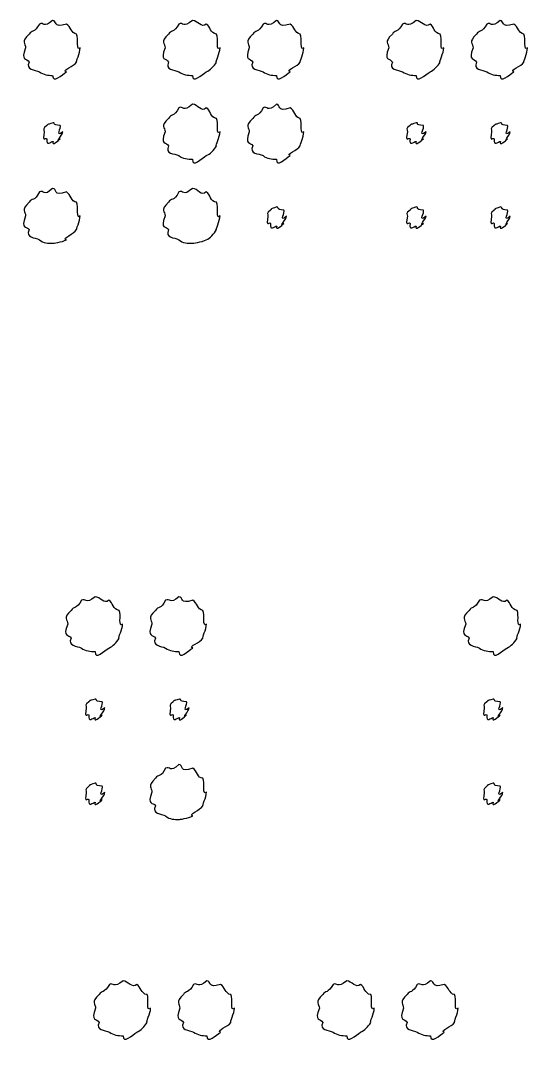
# Model space of a CAD drawing. Header units: millimetres. Extents: x -178 to -32, y 41 to 266.
# Drawn here: x -95.05 to -88.74, y 253.46 to 266.21 of the extents above; entities that cross this region are included whole.
import ezdxf

# ---------------------------------------------------------------- set-up
doc = ezdxf.new("R2010")
doc.units = ezdxf.units.MM
doc.layers.get('0').update_dxf_attribs({"linetype": 'CONTINUOUS'})

msp = doc.modelspace()

# ---------------------------------------------------------------- linework, layer by layer
at = {"color": 0}
for p, q in [((-94.6475, 266.207), (-94.6475, 266.207)), ((-92.9069, 266.207), (-92.9069, 266.207)), ((-91.8651, 266.207), (-91.8651, 266.207)), ((-90.1245, 266.207), (-90.1245, 266.207)), ((-89.0827, 266.207), (-89.0827, 266.207)), ((-92.9069, 265.165), (-92.9069, 265.165)), ((-91.8651, 265.165), (-91.8651, 265.165)), ((-94.6418, 264.933), (-94.6418, 264.933)), ((-90.1245, 264.933), (-90.1245, 264.933)), ((-89.0774, 264.933), (-89.0774, 264.933)), ((-94.6475, 264.118), (-94.6475, 264.118)), ((-92.9069, 264.118), (-92.9069, 264.118)), ((-91.8595, 263.886), (-91.8595, 263.886)), ((-90.1245, 263.886), (-90.1245, 263.886)), ((-89.0774, 263.886), (-89.0774, 263.886)), ((-94.1183, 259.037), (-94.1183, 259.037)), ((-93.0765, 259.037), (-93.0765, 259.037)), ((-89.1681, 259.037), (-89.1681, 259.037)), ((-94.1183, 257.763), (-94.1183, 257.763)), ((-93.0709, 257.763), (-93.0709, 257.763)), ((-89.1681, 257.763), (-89.1681, 257.763)), ((-93.0765, 256.947), (-93.0765, 256.947)), ((-94.1183, 256.716), (-94.1183, 256.716)), ((-89.1681, 256.716), (-89.1681, 256.716)), ((-93.7708, 254.256), (-93.7708, 254.256)), ((-92.7291, 254.256), (-92.7291, 254.256)), ((-90.9888, 254.256), (-90.9888, 254.256)), ((-89.947, 254.256), (-89.947, 254.256))]:
    msp.add_line(p, q, dxfattribs=at)
for points in [[(-94.6475, 266.207), (-94.7603, 266.105), (-94.7575, 266.192), (-94.8126, 266.163)], [(-94.4764, 266.163), (-94.6475, 266.105), (-94.5882, 266.207), (-94.6475, 266.207)], [(-92.9069, 266.207), (-93.0296, 266.105), (-93.0226, 266.192), (-93.0779, 266.163)], [(-92.7361, 266.163), (-92.794, 266.105), (-92.8476, 266.207), (-92.9069, 266.207)], [(-91.8651, 266.207), (-91.978, 266.105), (-91.9755, 266.192), (-92.0305, 266.163)], [(-91.6943, 266.163), (-91.8651, 266.105), (-91.8058, 266.207), (-91.8651, 266.207)], [(-90.1245, 266.207), (-90.2473, 266.105), (-90.2406, 266.192), (-90.2956, 266.163)], [(-89.9537, 266.163), (-90.0116, 266.105), (-90.0652, 266.207), (-90.1245, 266.207)], [(-89.0827, 266.207), (-89.196, 266.105), (-89.1932, 266.192), (-89.2482, 266.163)], [(-88.912, 266.163), (-89.0827, 266.105), (-89.0235, 266.207), (-89.0827, 266.207)], [(-94.8126, 266.163), (-94.8708, 266.047), (-94.9092, 266.091), (-94.9396, 266.036)], [(-94.3497, 266.036), (-94.4185, 266.047), (-94.4213, 266.132), (-94.4764, 266.163)], [(-93.0779, 266.163), (-93.1397, 266.047), (-93.1743, 266.091), (-93.2046, 266.036)], [(-92.6091, 266.036), (-92.6878, 266.047), (-92.6835, 266.132), (-92.7361, 266.163)], [(-92.0305, 266.163), (-92.0884, 266.047), (-92.1269, 266.091), (-92.1572, 266.036)], [(-91.5674, 266.036), (-91.6365, 266.047), (-91.639, 266.132), (-91.6943, 266.163)], [(-90.2956, 266.163), (-90.3577, 266.047), (-90.3919, 266.091), (-90.4222, 266.036)], [(-89.8271, 266.036), (-89.9054, 266.047), (-89.9015, 266.132), (-89.9537, 266.163)], [(-89.2482, 266.163), (-89.306, 266.047), (-89.3445, 266.091), (-89.3748, 266.036)], [(-88.7853, 266.036), (-88.8541, 266.047), (-88.857, 266.132), (-88.912, 266.163)], [(-94.9396, 266.036), (-95.0471, 265.937), (-94.9837, 265.923), (-94.9837, 265.865)], [(-94.3056, 265.865), (-94.3606, 265.818), (-94.3194, 265.981), (-94.3497, 266.036)], [(-93.2046, 266.036), (-93.3161, 265.937), (-93.2487, 265.923), (-93.2487, 265.865)], [(-92.565, 265.865), (-92.6257, 265.818), (-92.5788, 265.981), (-92.6091, 266.036)], [(-92.1572, 266.036), (-92.2648, 265.937), (-92.2013, 265.923), (-92.2013, 265.865)], [(-91.5233, 265.865), (-91.5786, 265.818), (-91.537, 265.981), (-91.5674, 266.036)], [(-90.4222, 266.036), (-90.5341, 265.937), (-90.4663, 265.923), (-90.4663, 265.865)], [(-89.783, 265.865), (-89.8437, 265.818), (-89.7968, 265.981), (-89.8271, 266.036)], [(-89.3748, 266.036), (-89.4824, 265.937), (-89.4189, 265.923), (-89.4189, 265.865)], [(-88.7413, 265.865), (-88.7963, 265.818), (-88.755, 265.981), (-88.7853, 266.036)], [(-94.9837, 265.865), (-95.0471, 265.697), (-94.9685, 265.744), (-94.9396, 265.689)], [(-94.3497, 265.689), (-94.3606, 265.697), (-94.3056, 265.801), (-94.3056, 265.865)], [(-93.2487, 265.865), (-93.3161, 265.697), (-93.2335, 265.744), (-93.2046, 265.689)], [(-92.6091, 265.689), (-92.6257, 265.697), (-92.565, 265.801), (-92.565, 265.865)], [(-92.2013, 265.865), (-92.2648, 265.697), (-92.1861, 265.744), (-92.1572, 265.689)], [(-91.5674, 265.689), (-91.5786, 265.697), (-91.5233, 265.801), (-91.5233, 265.865)], [(-90.4663, 265.865), (-90.5341, 265.697), (-90.4512, 265.744), (-90.4222, 265.689)], [(-89.8271, 265.689), (-89.8437, 265.697), (-89.783, 265.801), (-89.783, 265.865)], [(-89.4189, 265.865), (-89.4824, 265.697), (-89.4038, 265.744), (-89.3748, 265.689)], [(-88.7853, 265.689), (-88.7963, 265.697), (-88.7413, 265.801), (-88.7413, 265.865)], [(-94.9396, 265.689), (-94.9889, 265.591), (-94.8679, 265.596), (-94.8126, 265.567)], [(-94.8126, 265.567), (-94.7603, 265.532), (-94.7025, 265.523), (-94.6475, 265.523)], [(-94.6475, 265.523), (-94.6475, 265.414), (-94.5317, 265.537), (-94.4764, 265.567)], [(-94.4764, 265.567), (-94.537, 265.591), (-94.3786, 265.636), (-94.3497, 265.689)], [(-93.2046, 265.689), (-93.2568, 265.591), (-93.133, 265.596), (-93.0779, 265.567)], [(-93.0779, 265.567), (-93.0296, 265.532), (-92.9647, 265.523), (-92.9069, 265.523)], [(-92.9069, 265.523), (-92.9125, 265.414), (-92.7911, 265.537), (-92.7361, 265.567)], [(-92.7361, 265.567), (-92.6878, 265.591), (-92.6423, 265.636), (-92.6091, 265.689)], [(-92.1572, 265.689), (-92.2069, 265.591), (-92.0856, 265.596), (-92.0305, 265.567)], [(-92.0305, 265.567), (-91.978, 265.532), (-91.9201, 265.523), (-91.8651, 265.523)], [(-91.8651, 265.523), (-91.8651, 265.414), (-91.7494, 265.537), (-91.6943, 265.567)], [(-91.6943, 265.567), (-91.755, 265.591), (-91.5963, 265.636), (-91.5674, 265.689)], [(-90.4222, 265.689), (-90.4748, 265.591), (-90.3506, 265.596), (-90.2956, 265.567)], [(-90.2956, 265.567), (-90.2473, 265.532), (-90.1823, 265.523), (-90.1245, 265.523)], [(-90.1245, 265.523), (-90.1301, 265.414), (-90.0088, 265.537), (-89.9537, 265.567)], [(-89.9537, 265.567), (-89.9054, 265.591), (-89.8599, 265.636), (-89.8271, 265.689)], [(-89.3748, 265.689), (-89.4246, 265.591), (-89.3032, 265.596), (-89.2482, 265.567)], [(-89.2482, 265.567), (-89.196, 265.532), (-89.1381, 265.523), (-89.0827, 265.523)], [(-89.0827, 265.523), (-89.0827, 265.414), (-88.967, 265.537), (-88.912, 265.567)], [(-88.912, 265.567), (-88.9727, 265.591), (-88.8143, 265.636), (-88.7853, 265.689)], [(-93.0779, 265.121), (-93.1397, 265), (-93.1743, 265.047), (-93.2046, 264.988)], [(-92.9069, 265.165), (-93.0296, 265.057), (-93.0226, 265.15), (-93.0779, 265.121)], [(-92.7361, 265.121), (-92.794, 265.057), (-92.8476, 265.165), (-92.9069, 265.165)], [(-92.6091, 264.988), (-92.6878, 265), (-92.6835, 265.091), (-92.7361, 265.121)], [(-92.0305, 265.121), (-92.0884, 265), (-92.1269, 265.047), (-92.1572, 264.988)], [(-91.8651, 265.165), (-91.978, 265.057), (-91.9755, 265.15), (-92.0305, 265.121)], [(-91.6943, 265.121), (-91.8651, 265.057), (-91.8058, 265.165), (-91.8651, 265.165)], [(-91.5674, 264.988), (-91.6365, 265), (-91.639, 265.091), (-91.6943, 265.121)], [(-94.6418, 264.933), (-94.7314, 264.903), (-94.6968, 264.922), (-94.7191, 264.9)], [(-94.5536, 264.9), (-94.6654, 264.903), (-94.6048, 264.933), (-94.6418, 264.933)], [(-93.2046, 264.988), (-93.3161, 264.885), (-93.2487, 264.878), (-93.2487, 264.823)], [(-92.565, 264.823), (-92.6257, 264.768), (-92.5788, 264.933), (-92.6091, 264.988)], [(-92.1572, 264.988), (-92.2648, 264.885), (-92.2013, 264.878), (-92.2013, 264.823)], [(-91.5233, 264.823), (-91.5786, 264.768), (-91.537, 264.933), (-91.5674, 264.988)], [(-90.1245, 264.933), (-90.2183, 264.903), (-90.1799, 264.922), (-90.2018, 264.9)], [(-90.0363, 264.9), (-90.1524, 264.903), (-90.0874, 264.933), (-90.1245, 264.933)], [(-89.0774, 264.933), (-89.1671, 264.903), (-89.1325, 264.922), (-89.1544, 264.9)], [(-88.9893, 264.9), (-89.1007, 264.903), (-89.0401, 264.933), (-89.0774, 264.933)], [(-94.7191, 264.9), (-94.7755, 264.859), (-94.7522, 264.852), (-94.7522, 264.823)], [(-94.7522, 264.823), (-94.7755, 264.676), (-94.7409, 264.757), (-94.7191, 264.735)], [(-94.5205, 264.823), (-94.6213, 264.742), (-94.5317, 264.878), (-94.5536, 264.9)], [(-94.5536, 264.735), (-94.6213, 264.676), (-94.5205, 264.786), (-94.5205, 264.823)], [(-93.2487, 264.823), (-93.3161, 264.65), (-93.2335, 264.702), (-93.2046, 264.647)], [(-92.6091, 264.647), (-92.6257, 264.65), (-92.565, 264.76), (-92.565, 264.823)], [(-92.2013, 264.823), (-92.2648, 264.65), (-92.1861, 264.702), (-92.1572, 264.647)], [(-91.5674, 264.647), (-91.5786, 264.65), (-91.5233, 264.76), (-91.5233, 264.823)], [(-90.2018, 264.9), (-90.2624, 264.859), (-90.2349, 264.852), (-90.2349, 264.823)], [(-90.2349, 264.823), (-90.2624, 264.676), (-90.224, 264.757), (-90.2018, 264.735)], [(-90.0035, 264.823), (-90.1083, 264.742), (-90.0144, 264.878), (-90.0363, 264.9)], [(-90.0363, 264.735), (-90.1083, 264.676), (-90.0035, 264.786), (-90.0035, 264.823)], [(-89.1544, 264.9), (-89.2112, 264.859), (-89.1875, 264.852), (-89.1875, 264.823)], [(-89.1875, 264.823), (-89.2112, 264.676), (-89.1766, 264.757), (-89.1544, 264.735)], [(-88.9561, 264.823), (-89.0566, 264.742), (-88.967, 264.878), (-88.9893, 264.9)], [(-88.9893, 264.735), (-89.0566, 264.676), (-88.9561, 264.786), (-88.9561, 264.823)], [(-94.7191, 264.735), (-94.7314, 264.632), (-94.6707, 264.702), (-94.6418, 264.702)], [(-94.6418, 264.702), (-94.6654, 264.632), (-94.5758, 264.713), (-94.5536, 264.735)], [(-90.2018, 264.735), (-90.2183, 264.632), (-90.1534, 264.702), (-90.1245, 264.702)], [(-90.1245, 264.702), (-90.1524, 264.632), (-90.0585, 264.713), (-90.0363, 264.735)], [(-89.1544, 264.735), (-89.1671, 264.632), (-89.1064, 264.702), (-89.0774, 264.702)], [(-89.0774, 264.702), (-89.1007, 264.632), (-89.0111, 264.713), (-88.9893, 264.735)], [(-93.2046, 264.647), (-93.2568, 264.543), (-93.133, 264.554), (-93.0779, 264.525)], [(-92.7361, 264.525), (-92.6878, 264.543), (-92.6423, 264.594), (-92.6091, 264.647)], [(-92.1572, 264.647), (-92.2069, 264.543), (-92.0856, 264.554), (-92.0305, 264.525)], [(-91.6943, 264.525), (-91.755, 264.543), (-91.5963, 264.594), (-91.5674, 264.647)], [(-93.0779, 264.525), (-93.0296, 264.484), (-92.9647, 264.481), (-92.9069, 264.481)], [(-92.9069, 264.481), (-92.9125, 264.367), (-92.7911, 264.495), (-92.7361, 264.525)], [(-92.0305, 264.525), (-91.978, 264.484), (-91.9201, 264.481), (-91.8651, 264.481)], [(-91.8651, 264.481), (-91.8651, 264.367), (-91.7494, 264.495), (-91.6943, 264.525)], [(-94.8126, 264.074), (-94.8708, 263.948), (-94.9092, 264.002), (-94.9396, 263.947)], [(-94.6475, 264.118), (-94.7603, 264.007), (-94.7575, 264.103), (-94.8126, 264.074)], [(-94.4764, 264.074), (-94.6475, 264.007), (-94.5882, 264.118), (-94.6475, 264.118)], [(-94.3497, 263.947), (-94.4185, 263.948), (-94.4213, 264.043), (-94.4764, 264.074)], [(-93.0779, 264.074), (-93.1397, 263.948), (-93.1743, 264.002), (-93.2046, 263.947)], [(-92.9069, 264.118), (-93.0296, 264.007), (-93.0226, 264.103), (-93.0779, 264.074)], [(-92.7361, 264.074), (-92.794, 264.007), (-92.8476, 264.118), (-92.9069, 264.118)], [(-92.6091, 263.947), (-92.6878, 263.948), (-92.6835, 264.043), (-92.7361, 264.074)], [(-94.9396, 263.947), (-95.0471, 263.838), (-94.9837, 263.834), (-94.9837, 263.776)], [(-94.3056, 263.776), (-94.3606, 263.721), (-94.3194, 263.892), (-94.3497, 263.947)], [(-93.2046, 263.947), (-93.3161, 263.838), (-93.2487, 263.834), (-93.2487, 263.776)], [(-92.565, 263.776), (-92.6257, 263.721), (-92.5788, 263.892), (-92.6091, 263.947)], [(-91.9367, 263.847), (-91.9932, 263.805), (-91.9699, 263.799), (-91.9699, 263.77)], [(-91.8595, 263.886), (-91.9491, 263.853), (-91.9148, 263.872), (-91.9367, 263.847)], [(-91.7713, 263.847), (-91.8831, 263.853), (-91.8224, 263.886), (-91.8595, 263.886)], [(-91.7384, 263.77), (-91.839, 263.688), (-91.7494, 263.826), (-91.7713, 263.847)], [(-90.2018, 263.847), (-90.2624, 263.805), (-90.2349, 263.799), (-90.2349, 263.77)], [(-90.1245, 263.886), (-90.2183, 263.853), (-90.1799, 263.872), (-90.2018, 263.847)], [(-90.0363, 263.847), (-90.1524, 263.853), (-90.0874, 263.886), (-90.1245, 263.886)], [(-90.0035, 263.77), (-90.1083, 263.688), (-90.0144, 263.826), (-90.0363, 263.847)], [(-89.1544, 263.847), (-89.2112, 263.805), (-89.1875, 263.799), (-89.1875, 263.77)], [(-89.0774, 263.886), (-89.1671, 263.853), (-89.1325, 263.872), (-89.1544, 263.847)], [(-88.9893, 263.847), (-89.1007, 263.853), (-89.0401, 263.886), (-89.0774, 263.886)], [(-88.9561, 263.77), (-89.0566, 263.688), (-88.967, 263.826), (-88.9893, 263.847)], [(-94.9837, 263.776), (-95.0471, 263.599), (-94.9685, 263.656), (-94.9396, 263.605)], [(-94.3497, 263.605), (-94.3606, 263.599), (-94.3056, 263.712), (-94.3056, 263.776)], [(-93.2487, 263.776), (-93.3161, 263.599), (-93.2335, 263.656), (-93.2046, 263.605)], [(-92.6091, 263.605), (-92.6257, 263.599), (-92.565, 263.712), (-92.565, 263.776)], [(-91.9699, 263.77), (-91.9932, 263.624), (-91.9589, 263.707), (-91.9367, 263.682)], [(-91.9367, 263.682), (-91.9491, 263.577), (-91.8884, 263.649), (-91.8595, 263.649)], [(-91.8595, 263.649), (-91.8831, 263.577), (-91.7935, 263.66), (-91.7713, 263.682)], [(-91.7713, 263.682), (-91.839, 263.624), (-91.7384, 263.737), (-91.7384, 263.77)], [(-90.2349, 263.77), (-90.2624, 263.624), (-90.224, 263.707), (-90.2018, 263.682)], [(-90.2018, 263.682), (-90.2183, 263.577), (-90.1534, 263.649), (-90.1245, 263.649)], [(-90.1245, 263.649), (-90.1524, 263.577), (-90.0585, 263.66), (-90.0363, 263.682)], [(-90.0363, 263.682), (-90.1083, 263.624), (-90.0035, 263.737), (-90.0035, 263.77)], [(-89.1875, 263.77), (-89.2112, 263.624), (-89.1766, 263.707), (-89.1544, 263.682)], [(-89.1544, 263.682), (-89.1671, 263.577), (-89.1064, 263.649), (-89.0774, 263.649)], [(-89.0774, 263.649), (-89.1007, 263.577), (-89.0111, 263.66), (-88.9893, 263.682)], [(-88.9893, 263.682), (-89.0566, 263.624), (-88.9561, 263.737), (-88.9561, 263.77)], [(-94.9396, 263.605), (-94.9889, 263.496), (-94.8679, 263.511), (-94.8126, 263.478)], [(-94.4764, 263.478), (-94.537, 263.496), (-94.3786, 263.553), (-94.3497, 263.605)], [(-93.2046, 263.605), (-93.2568, 263.496), (-93.133, 263.511), (-93.0779, 263.478)], [(-92.7361, 263.478), (-92.6878, 263.496), (-92.6423, 263.553), (-92.6091, 263.605)], [(-94.8126, 263.478), (-94.7603, 263.434), (-94.7025, 263.434), (-94.6475, 263.434)], [(-94.6475, 263.434), (-94.6475, 263.434), (-94.5317, 263.448), (-94.4764, 263.478)], [(-93.0779, 263.478), (-93.0296, 263.434), (-92.9647, 263.434), (-92.9069, 263.434)], [(-92.9069, 263.434), (-92.9125, 263.434), (-92.7911, 263.448), (-92.7361, 263.478)], [(-94.289, 258.993), (-94.3511, 258.877), (-94.3857, 258.921), (-94.4157, 258.866)], [(-94.1183, 259.037), (-94.2407, 258.935), (-94.234, 259.021), (-94.289, 258.993)], [(-93.9472, 258.993), (-94.0051, 258.935), (-94.059, 259.037), (-94.1183, 259.037)], [(-93.8205, 258.866), (-93.8992, 258.877), (-93.895, 258.962), (-93.9472, 258.993)], [(-93.2416, 258.993), (-93.2995, 258.877), (-93.3383, 258.921), (-93.3686, 258.866)], [(-93.0765, 259.037), (-93.1894, 258.935), (-93.1866, 259.021), (-93.2416, 258.993)], [(-92.9054, 258.993), (-93.0765, 258.935), (-93.0173, 259.037), (-93.0765, 259.037)], [(-92.7788, 258.866), (-92.8476, 258.877), (-92.8504, 258.962), (-92.9054, 258.993)], [(-89.3392, 258.993), (-89.4013, 258.877), (-89.4355, 258.921), (-89.4659, 258.866)], [(-89.1681, 259.037), (-89.2909, 258.935), (-89.2842, 259.021), (-89.3392, 258.993)], [(-88.9974, 258.993), (-89.0552, 258.935), (-89.1092, 259.037), (-89.1681, 259.037)], [(-88.8707, 258.866), (-88.949, 258.877), (-88.9452, 258.962), (-88.9974, 258.993)], [(-94.4157, 258.866), (-94.5275, 258.767), (-94.4598, 258.753), (-94.4598, 258.695)], [(-93.7764, 258.695), (-93.8371, 258.648), (-93.7902, 258.811), (-93.8205, 258.866)], [(-93.3686, 258.866), (-93.4759, 258.767), (-93.4127, 258.753), (-93.4127, 258.695)], [(-92.7347, 258.695), (-92.7897, 258.648), (-92.7485, 258.811), (-92.7788, 258.866)], [(-89.4659, 258.866), (-89.5777, 258.767), (-89.51, 258.753), (-89.51, 258.695)], [(-88.8266, 258.695), (-88.8873, 258.648), (-88.8404, 258.811), (-88.8707, 258.866)], [(-94.4598, 258.695), (-94.5275, 258.527), (-94.445, 258.574), (-94.4157, 258.519)], [(-93.8205, 258.519), (-93.8371, 258.527), (-93.7764, 258.632), (-93.7764, 258.695)], [(-93.4127, 258.695), (-93.4759, 258.527), (-93.3976, 258.574), (-93.3686, 258.519)], [(-92.7788, 258.519), (-92.7897, 258.527), (-92.7347, 258.632), (-92.7347, 258.695)], [(-89.51, 258.695), (-89.5777, 258.527), (-89.4948, 258.574), (-89.4659, 258.519)], [(-88.8707, 258.519), (-88.8873, 258.527), (-88.8266, 258.632), (-88.8266, 258.695)], [(-94.4157, 258.519), (-94.4682, 258.421), (-94.3441, 258.426), (-94.289, 258.397)], [(-93.9472, 258.397), (-93.8992, 258.421), (-93.8537, 258.466), (-93.8205, 258.519)], [(-93.3686, 258.519), (-93.418, 258.421), (-93.297, 258.426), (-93.2416, 258.397)], [(-92.9054, 258.397), (-92.9661, 258.421), (-92.8077, 258.466), (-92.7788, 258.519)], [(-89.4659, 258.519), (-89.5184, 258.421), (-89.3942, 258.426), (-89.3392, 258.397)], [(-88.9974, 258.397), (-88.949, 258.421), (-88.9035, 258.466), (-88.8707, 258.519)], [(-94.289, 258.397), (-94.2407, 258.361), (-94.1761, 258.353), (-94.1183, 258.353)], [(-94.1183, 258.353), (-94.1236, 258.244), (-94.0026, 258.367), (-93.9472, 258.397)], [(-93.2416, 258.397), (-93.1894, 258.361), (-93.1316, 258.353), (-93.0765, 258.353)], [(-93.0765, 258.353), (-93.0765, 258.244), (-92.9605, 258.367), (-92.9054, 258.397)], [(-89.3392, 258.397), (-89.2909, 258.361), (-89.2263, 258.353), (-89.1681, 258.353)], [(-89.1681, 258.353), (-89.1738, 258.244), (-89.0524, 258.367), (-88.9974, 258.397)], [(-94.1952, 257.73), (-94.2559, 257.689), (-94.2284, 257.682), (-94.2284, 257.653)], [(-94.1183, 257.763), (-94.2118, 257.733), (-94.1733, 257.753), (-94.1952, 257.73)], [(-94.0301, 257.73), (-94.1458, 257.733), (-94.0809, 257.763), (-94.1183, 257.763)], [(-93.9969, 257.653), (-94.1017, 257.572), (-94.0079, 257.708), (-94.0301, 257.73)], [(-93.1481, 257.73), (-93.2046, 257.689), (-93.181, 257.682), (-93.181, 257.653)], [(-93.0709, 257.763), (-93.1605, 257.733), (-93.1259, 257.753), (-93.1481, 257.73)], [(-92.9827, 257.73), (-93.0942, 257.733), (-93.0338, 257.763), (-93.0709, 257.763)], [(-92.9495, 257.653), (-93.0501, 257.572), (-92.9605, 257.708), (-92.9827, 257.73)], [(-89.2454, 257.73), (-89.306, 257.689), (-89.2785, 257.682), (-89.2785, 257.653)], [(-89.1681, 257.763), (-89.262, 257.733), (-89.2235, 257.753), (-89.2454, 257.73)], [(-89.0799, 257.73), (-89.196, 257.733), (-89.1311, 257.763), (-89.1681, 257.763)], [(-89.0471, 257.653), (-89.1519, 257.572), (-89.058, 257.708), (-89.0799, 257.73)], [(-94.2284, 257.653), (-94.2559, 257.506), (-94.2174, 257.587), (-94.1952, 257.565)], [(-94.1952, 257.565), (-94.2118, 257.462), (-94.1472, 257.532), (-94.1183, 257.532)], [(-94.1183, 257.532), (-94.1458, 257.462), (-94.052, 257.543), (-94.0301, 257.565)], [(-94.0301, 257.565), (-94.1017, 257.506), (-93.9969, 257.616), (-93.9969, 257.653)], [(-93.181, 257.653), (-93.2046, 257.506), (-93.17, 257.587), (-93.1481, 257.565)], [(-93.1481, 257.565), (-93.1605, 257.462), (-93.0998, 257.532), (-93.0709, 257.532)], [(-93.0709, 257.532), (-93.0942, 257.462), (-93.0046, 257.543), (-92.9827, 257.565)], [(-92.9827, 257.565), (-93.0501, 257.506), (-92.9495, 257.616), (-92.9495, 257.653)], [(-89.2785, 257.653), (-89.306, 257.506), (-89.2676, 257.587), (-89.2454, 257.565)], [(-89.2454, 257.565), (-89.262, 257.462), (-89.1974, 257.532), (-89.1681, 257.532)], [(-89.1681, 257.532), (-89.196, 257.462), (-89.1021, 257.543), (-89.0799, 257.565)], [(-89.0799, 257.565), (-89.1519, 257.506), (-89.0471, 257.616), (-89.0471, 257.653)], [(-93.2416, 256.903), (-93.2995, 256.778), (-93.3383, 256.832), (-93.3686, 256.777)], [(-93.0765, 256.947), (-93.1894, 256.837), (-93.1866, 256.933), (-93.2416, 256.903)], [(-92.9054, 256.903), (-93.0765, 256.837), (-93.0173, 256.947), (-93.0765, 256.947)], [(-92.7788, 256.777), (-92.8476, 256.778), (-92.8504, 256.873), (-92.9054, 256.903)], [(-93.3686, 256.777), (-93.4759, 256.668), (-93.4127, 256.664), (-93.4127, 256.606)], [(-92.7347, 256.606), (-92.7897, 256.551), (-92.7485, 256.722), (-92.7788, 256.777)], [(-94.1952, 256.678), (-94.2559, 256.635), (-94.2284, 256.629), (-94.2284, 256.6)], [(-94.1183, 256.716), (-94.2118, 256.683), (-94.1733, 256.702), (-94.1952, 256.678)], [(-94.0301, 256.678), (-94.1458, 256.683), (-94.0809, 256.716), (-94.1183, 256.716)], [(-93.9969, 256.6), (-94.1017, 256.518), (-94.0079, 256.655), (-94.0301, 256.678)], [(-89.2454, 256.678), (-89.306, 256.635), (-89.2785, 256.629), (-89.2785, 256.6)], [(-89.1681, 256.716), (-89.262, 256.683), (-89.2235, 256.702), (-89.2454, 256.678)], [(-89.0799, 256.678), (-89.196, 256.683), (-89.1311, 256.716), (-89.1681, 256.716)], [(-89.0471, 256.6), (-89.1519, 256.518), (-89.058, 256.655), (-89.0799, 256.678)], [(-94.2284, 256.6), (-94.2559, 256.454), (-94.2174, 256.537), (-94.1952, 256.512)], [(-94.0301, 256.512), (-94.1017, 256.454), (-93.9969, 256.567), (-93.9969, 256.6)], [(-93.4127, 256.606), (-93.4759, 256.43), (-93.3976, 256.486), (-93.3686, 256.435)], [(-92.7788, 256.435), (-92.7897, 256.43), (-92.7347, 256.542), (-92.7347, 256.606)], [(-89.2785, 256.6), (-89.306, 256.454), (-89.2676, 256.537), (-89.2454, 256.512)], [(-89.0799, 256.512), (-89.1519, 256.454), (-89.0471, 256.567), (-89.0471, 256.6)], [(-94.1952, 256.512), (-94.2118, 256.407), (-94.1472, 256.479), (-94.1183, 256.479)], [(-94.1183, 256.479), (-94.1458, 256.407), (-94.052, 256.49), (-94.0301, 256.512)], [(-93.3686, 256.435), (-93.418, 256.326), (-93.297, 256.341), (-93.2416, 256.308)], [(-92.9054, 256.308), (-92.9661, 256.326), (-92.8077, 256.383), (-92.7788, 256.435)], [(-89.2454, 256.512), (-89.262, 256.407), (-89.1974, 256.479), (-89.1681, 256.479)], [(-89.1681, 256.479), (-89.196, 256.407), (-89.1021, 256.49), (-89.0799, 256.512)], [(-93.2416, 256.308), (-93.1894, 256.264), (-93.1316, 256.264), (-93.0765, 256.264)], [(-93.0765, 256.264), (-93.0765, 256.264), (-92.9605, 256.278), (-92.9054, 256.308)], [(-93.7708, 254.256), (-93.8936, 254.155), (-93.8865, 254.241), (-93.9419, 254.212)], [(-93.6001, 254.212), (-93.6579, 254.155), (-93.7115, 254.256), (-93.7708, 254.256)], [(-92.7291, 254.256), (-92.8423, 254.155), (-92.8395, 254.241), (-92.8945, 254.212)], [(-92.5583, 254.212), (-92.7291, 254.155), (-92.6698, 254.256), (-92.7291, 254.256)], [(-90.9888, 254.256), (-91.1112, 254.155), (-91.1045, 254.241), (-91.1595, 254.212)], [(-90.8177, 254.212), (-90.8756, 254.155), (-90.9295, 254.256), (-90.9888, 254.256)], [(-89.947, 254.256), (-90.0599, 254.155), (-90.0571, 254.241), (-90.1121, 254.212)], [(-89.7759, 254.212), (-89.947, 254.155), (-89.8878, 254.256), (-89.947, 254.256)], [(-93.9419, 254.212), (-94.004, 254.096), (-94.0382, 254.14), (-94.0685, 254.085)], [(-93.4734, 254.085), (-93.5517, 254.096), (-93.5478, 254.182), (-93.6001, 254.212)], [(-92.8945, 254.212), (-92.9524, 254.096), (-92.9908, 254.14), (-93.0212, 254.085)], [(-92.4313, 254.085), (-92.5004, 254.096), (-92.5033, 254.182), (-92.5583, 254.212)], [(-91.1595, 254.212), (-91.2216, 254.096), (-91.2559, 254.14), (-91.2862, 254.085)], [(-90.6911, 254.085), (-90.7697, 254.096), (-90.7655, 254.182), (-90.8177, 254.212)], [(-90.1121, 254.212), (-90.17, 254.096), (-90.2088, 254.14), (-90.2391, 254.085)], [(-89.6493, 254.085), (-89.7181, 254.096), (-89.7209, 254.182), (-89.7759, 254.212)], [(-94.0685, 254.085), (-94.1804, 253.986), (-94.1126, 253.972), (-94.1126, 253.915)], [(-93.4293, 253.915), (-93.4896, 253.868), (-93.4431, 254.03), (-93.4734, 254.085)], [(-93.0212, 254.085), (-93.1287, 253.986), (-93.0652, 253.972), (-93.0652, 253.915)], [(-92.3872, 253.915), (-92.4426, 253.868), (-92.4013, 254.03), (-92.4313, 254.085)], [(-91.2862, 254.085), (-91.398, 253.986), (-91.3303, 253.972), (-91.3303, 253.915)], [(-90.647, 253.915), (-90.7076, 253.868), (-90.6607, 254.03), (-90.6911, 254.085)], [(-90.2391, 254.085), (-90.3464, 253.986), (-90.2832, 253.972), (-90.2832, 253.915)], [(-89.6052, 253.915), (-89.6602, 253.868), (-89.619, 254.03), (-89.6493, 254.085)], [(-94.1126, 253.915), (-94.1804, 253.746), (-94.0975, 253.793), (-94.0685, 253.738)], [(-93.4734, 253.738), (-93.4896, 253.746), (-93.4293, 253.851), (-93.4293, 253.915)], [(-93.0652, 253.915), (-93.1287, 253.746), (-93.0501, 253.793), (-93.0212, 253.738)], [(-92.4313, 253.738), (-92.4426, 253.746), (-92.3872, 253.851), (-92.3872, 253.915)], [(-91.3303, 253.915), (-91.398, 253.746), (-91.3151, 253.793), (-91.2862, 253.738)], [(-90.6911, 253.738), (-90.7076, 253.746), (-90.647, 253.851), (-90.647, 253.915)], [(-90.2832, 253.915), (-90.3464, 253.746), (-90.2681, 253.793), (-90.2391, 253.738)], [(-89.6493, 253.738), (-89.6602, 253.746), (-89.6052, 253.851), (-89.6052, 253.915)], [(-94.0685, 253.738), (-94.1211, 253.64), (-93.9969, 253.646), (-93.9419, 253.617)], [(-93.6001, 253.617), (-93.5517, 253.64), (-93.5062, 253.686), (-93.4734, 253.738)], [(-93.0212, 253.738), (-93.0709, 253.64), (-92.9495, 253.646), (-92.8945, 253.617)], [(-92.5583, 253.617), (-92.619, 253.64), (-92.4606, 253.686), (-92.4313, 253.738)], [(-91.2862, 253.738), (-91.3388, 253.64), (-91.2146, 253.646), (-91.1595, 253.617)], [(-90.8177, 253.617), (-90.7697, 253.64), (-90.7242, 253.686), (-90.6911, 253.738)], [(-90.2391, 253.738), (-90.2885, 253.64), (-90.1675, 253.646), (-90.1121, 253.617)], [(-89.7759, 253.617), (-89.8366, 253.64), (-89.6782, 253.686), (-89.6493, 253.738)], [(-93.9419, 253.617), (-93.8936, 253.581), (-93.8287, 253.573), (-93.7708, 253.573)], [(-93.7708, 253.573), (-93.7764, 253.464), (-93.6551, 253.587), (-93.6001, 253.617)], [(-92.8945, 253.617), (-92.8423, 253.581), (-92.7841, 253.573), (-92.7291, 253.573)], [(-92.7291, 253.573), (-92.7291, 253.464), (-92.6133, 253.587), (-92.5583, 253.617)], [(-91.1595, 253.617), (-91.1112, 253.581), (-91.0467, 253.573), (-90.9888, 253.573)], [(-90.9888, 253.573), (-90.9941, 253.464), (-90.8731, 253.587), (-90.8177, 253.617)], [(-90.1121, 253.617), (-90.0599, 253.581), (-90.0021, 253.573), (-89.947, 253.573)], [(-89.947, 253.573), (-89.947, 253.464), (-89.831, 253.587), (-89.7759, 253.617)]]:
    msp.add_open_spline(points, degree=3, dxfattribs=at)

doc.saveas('drawing.dxf')
